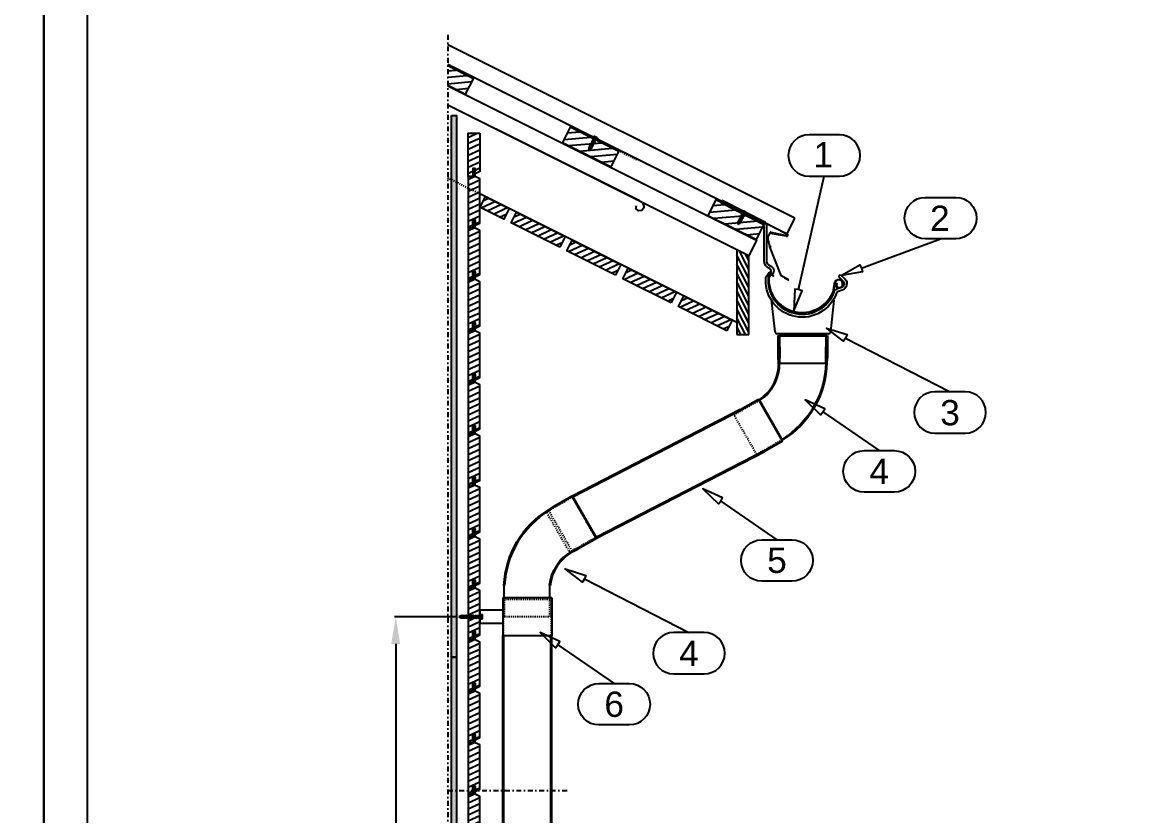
# Model space of a CAD drawing. Extents: x -5366 to 10078, y -29412 to -20292.
# Drawn here: x 3900 to 5949, y -27213 to -25748 of the extents above; entities that cross this region are included whole.
import ezdxf
from ezdxf.enums import TextEntityAlignment as Align

# ---------------------------------------------------------------- set-up
doc = ezdxf.new("R2010")
doc.units = 0
doc.linetypes.add('KL', pattern=[4, 2, -2])
doc.linetypes.add('PKL', pattern=[7, 3, -2, 0, -2])
doc.layers.get('0').update_dxf_attribs({"linetype": 'CONTINUOUS'})
for name, color, linetype in [('025', 1, 'CONTINUOUS'), ('1', 7, 'CONTINUOUS'), ('CLASSIC', 7, 'CONTINUOUS'), ('DET_RAAMIT', 7, 'CONTINUOUS'), ('Gruba', 3, 'CONTINUOUS'), ('KIINNIKE', 1, 'CONTINUOUS'), ('MITAT', 2, 'CONTINUOUS'), ('POIMULEVY', 7, 'CONTINUOUS'), ('RAAMIT', 2, 'CONTINUOUS'), ('RWS', 7, 'CONTINUOUS'), ('SININEN', 7, 'CONTINUOUS')]:
    doc.layers.add(name, color=color, linetype=linetype)
doc.layers.add('DET_RAAMI_ULOIN', color=7, linetype='CONTINUOUS', plot=False)
doc.layers.add('RWS LIMITYKSET YM', color=7, linetype='CONTINUOUS', plot=False)
doc.layers.add('KUVA', color=7, linetype='CONTINUOUS', lineweight=40)
doc.styles.add('arial', font='ARIAL.TTF')
doc.dimstyles.get("Standard").update_dxf_attribs({"dimtxt": 0.18, "dimasz": 0.18, "dimexe": 0.18, "dimexo": 0.0625, "dimgap": 0.09, "dimtad": 0, "dimtih": 1, "dimtoh": 1, "dimdec": 4, "dimzin": 0, "dimdsep": 46, "dimtxsty": 'Standard', "dimcen": 0.09, "dimadec": 0, "dimazin": 0, "dimtfac": 1, "dimtdec": 4, "dimtofl": 0, "dimtmove": 0, "dimatfit": 3, "dimfxl": 0, "dimtolj": 1, "dimtzin": 0, "dimarcsym": 0})
pattern_1 = [(25, (5568.944, -25202.099), (-4.22618, 9.06308), [])]

# ---------------------------------------------------------------- blocks, each defined once
blk = doc.blocks.new('S43-25')
at = {"layer": 'KIINNIKE', "color": 1}
for p, q in [((-1.9, -5.4), (-1.9, -3.2)), ((1.9, -4.9), (1.9, -2.7))]:
    blk.add_line(p, q, dxfattribs=at)
at = {"layer": 'KIINNIKE'}
for p, q in [((-1.9, -8.5), (-1.9, -6.3)), ((-1.9, -11.5), (-1.9, -9.3)), ((1.9, -8), (1.9, -5.7)), ((1.9, -11), (1.9, -8.8))]:
    blk.add_line(p, q, dxfattribs=at)
at = {"layer": 'KIINNIKE', "color": 1}
for points in [[(-4.5, 1), (4.5, 1), (4.5, 0), (-4.5, 0)], [(2.6, -2.2), (2.1, -2.7), (-2.1, -3.3), (-2.7, -2.9), (-2.1, -2.4), (2.1, -1.8)], [(2.6, -5.2), (2.1, -5.7), (-2.1, -6.3), (-2.7, -6), (-2.1, -5.5), (2.1, -4.9)]]:
    blk.add_lwpolyline(points, close=True, dxfattribs=at)
for points in [[(-1.9, -2.4), (-1.9, -1, 0.414214), (-2.9, 0)], [(1.9, -1.9), (1.9, -1, -0.414214), (2.9, 0)]]:
    blk.add_lwpolyline(points, format="xyb", dxfattribs=at)
at = {"layer": 'KIINNIKE'}
for points in [[(2.6, -8.3), (2.1, -8.8), (-2.1, -9.4), (-2.7, -9), (-2.1, -8.5), (2.1, -7.9)], [(2.6, -11.3), (2.1, -11.8), (-2.1, -12.4), (-2.7, -12.1), (-2.1, -11.6), (2.1, -11)], [(2.6, -14.4), (2.1, -14.9), (-2.1, -15.4), (-2.7, -15.1), (-2.1, -14.6), (2.1, -14)], [(2.6, -17.4), (2.1, -17.9), (-2.1, -18.5), (-2.7, -18.2), (-2.1, -17.7), (2.1, -17.1)], [(2.6, -20.5), (2.1, -21), (-2, -21.5), (-2.6, -21.2), (-2, -20.7), (2.1, -20.1)], [(1.1, -23.7), (0.7, -24.1), (-0.6, -24.3), (-1, -24), (-0.6, -23.7), (0.7, -23.5)]]:
    blk.add_lwpolyline(points, close=True, dxfattribs=at)
for points in [[(-1.9, -9.3), (-1.9, -9.4)], [(-1.9, -14.6), (-1.9, -12.4)], [(-1.9, -17.6), (-1.9, -15.4)], [(-1.9, -18.7), (-1.9, -18.5)], [(1.9, -8.9), (1.9, -8.8)], [(1.9, -11.8), (1.9, -14)], [(1.9, -14.9), (1.9, -17.1)], [(1.9, -17.9), (1.9, -18.7)], [(0, -25), (-0.4, -24.2)], [(0.4, -24.1), (0, -25)]]:
    blk.add_lwpolyline(points, dxfattribs=at)
for points in [[(-1.7, -20.7, -0.048189), (-1.9, -18.7), (-1.9, -18.5)], [(1.9, -17.9), (1.9, -18.7, -0.035659), (1.8, -20.2, -0.035659)], [(-0.6, -23.7), (-0.9, -23, -0.041911), (-1.5, -21.5)], [(1.6, -21, -0.053388), (0.9, -23), (0.7, -23.5)]]:
    blk.add_lwpolyline(points, format="xyb", dxfattribs=at)
at = {"layer": 'RWS', "color": 1}
for points in [[(-0.7, 1), (-0.9, 1.7, 0.08871), (-3.3, 1, 0.082321)], [(3.3, 1, 0.08871), (0.9, 1.7), (0.7, 1)]]:
    blk.add_lwpolyline(points, format="xyb", dxfattribs=at)
blk = doc.blocks.new('Bracket wood wall')
at = {"layer": '1'}
for p, q in [((-691.1, -3746.1), (-781.5, -3746.1)), ((-781.5, -3746.1), (-781.5, -3815.7)), ((-691.1, -3746.1), (-691.1, -3815.7)), ((-691.1, -3815.7), (-781.5, -3815.7))]:
    blk.add_line(p, q, dxfattribs=at)
at = {"layer": 'RWS'}
for p, q in [((-781.5, -3768.4), (-824.1, -3768.4)), ((-824.1, -3768.4), (-824.1, -3793.4)), ((-781.5, -3793.4), (-824.1, -3793.4))]:
    blk.add_line(p, q, dxfattribs=at)
blk = doc.blocks.new('*D185')
at = {"layer": 'MITAT', "color": 6, "lineweight": -2}
for p, q in [((4701.6, -26845.3), (4587.3, -26845.3)), ((4589.8, -26895.3), (4589.8, -28470.5)), ((4701.6, -28520.5), (4587.3, -28520.5))]:
    blk.add_line(p, q, dxfattribs=at)
at = {"layer": 'MITAT', "color": 6}
for points in [[(4581.5, -26895.3), (4598.1, -26895.3), (4589.8, -26845.3)], [(4581.5, -28470.5), (4598.1, -28470.5), (4589.8, -28520.5)]]:
    blk.add_solid(points, dxfattribs=at)
blk = doc.blocks.new('S55-38')
at = {"layer": 'KIINNIKE'}
for p, q in [((-22, 8.8), (-20, 7.8)), ((-20.7, 12.6), (-18.7, 11.6)), ((-19.2, 7.4), (-17.1, 6.3)), ((-17.9, 11.2), (-15.9, 10.1))]:
    blk.add_line(p, q, dxfattribs=at)
at = {"layer": 'KIINNIKE', "color": 1}
for p, q in [((-16.3, 6), (-14.3, 4.9)), ((-15.1, 9.8), (-13, 8.7)), ((-13.5, 4.5), (-11.4, 3.5)), ((-12.2, 8.3), (-10.2, 7.3)), ((-10.7, 3.1), (-8.6, 2.1)), ((-9.4, 6.9), (-7.3, 5.9)), ((-7.8, 1.7), (-5.8, 0.7)), ((-6.6, 5.5), (-4.5, 4.5)), ((-5, 0.3), (-2.9, -0.8)), ((-3.7, 4.1), (-1.7, 3)), ((-0.9, 2.7), (0.9, 1.8)), ((6.3, 1.3), (2.7, -5.8)), ((-2.2, -1.1), (-0.9, -1.8))]:
    blk.add_line(p, q, dxfattribs=at)
at = {"layer": 'KIINNIKE'}
for points in [[(-33.6, 16.3), (-34.2, 17.1)], [(-34.2, 17.1), (-33.3, 17.1)], [(-28.5, 12), (-29.2, 12.4)], [(-25.6, 10.6), (-27.7, 11.6)], [(-27.5, 15.9), (-27.2, 15.8)], [(-26.4, 15.4), (-24.4, 14.4)], [(-22.8, 9.2), (-24.9, 10.2)], [(-23.6, 14), (-21.5, 13)], [(-20, 7.8), (-20, 7.8)], [(-18.7, 11.6), (-18.8, 11.6)]]:
    blk.add_lwpolyline(points, dxfattribs=at)
for points in [[(-33.5, 15.5), (-33.7, 16), (-33.2, 17.3), (-32.8, 17.5), (-32.7, 17), (-33.1, 15.7)], [(-31.2, 12.5), (-31.4, 13.3), (-30, 17.4), (-29.4, 17.8), (-29.2, 17), (-30.6, 12.9)], [(-28.3, 11.1), (-28.6, 11.8), (-27.1, 16), (-26.6, 16.4), (-26.4, 15.6), (-27.8, 11.4)], [(-25.5, 9.7), (-25.7, 10.4), (-24.3, 14.6), (-23.7, 15), (-23.5, 14.2), (-24.9, 10)], [(-22.6, 8.3), (-22.9, 9), (-21.5, 13.2), (-20.9, 13.6), (-20.7, 12.8), (-22.1, 8.6)], [(-19.8, 6.9), (-20, 7.6), (-18.6, 11.7), (-18, 12.1), (-17.8, 11.4), (-19.3, 7.2)]]:
    blk.add_lwpolyline(points, close=True, dxfattribs=at)
for points in [[(-31.2, 13.7, -0.053388), (-32.8, 15.3), (-33.1, 15.7)], [(-32.7, 17.1), (-31.9, 17, -0.041911), (-30.2, 16.9)], [(-28.5, 12), (-29.2, 12.4, -0.035659), (-30.5, 13.2, -0.035659)], [(-29.3, 16.7, -0.048189), (-27.5, 15.9), (-27.2, 15.8)]]:
    blk.add_lwpolyline(points, format="xyb", dxfattribs=at)
at = {"layer": 'KIINNIKE', "color": 1}
for points in [[(-17, 5.4), (-17.2, 6.2), (-15.8, 10.3), (-15.2, 10.7), (-15, 9.9), (-16.4, 5.8)], [(-14.1, 4), (-14.4, 4.7), (-12.9, 8.9), (-12.4, 9.3), (-12.2, 8.5), (-13.6, 4.3)], [(-11.3, 2.6), (-11.5, 3.3), (-10.1, 7.5), (-9.5, 7.9), (-9.3, 7.1), (-10.7, 2.9)], [(-8.4, 1.2), (-8.7, 1.9), (-7.3, 6.1), (-6.7, 6.5), (-6.5, 5.7), (-7.9, 1.5)], [(-5.6, -0.2), (-5.8, 0.5), (-4.4, 4.7), (-3.8, 5), (-3.6, 4.3), (-5.1, 0.1)], [(-2.8, -1.6), (-3, -0.9), (-1.6, 3.2), (-1, 3.6), (-0.8, 2.8), (-2.2, -1.3)], [(2.1, 4.2), (3, 3.7), (-1.2, -4.7), (-2.1, -4.2)]]:
    blk.add_lwpolyline(points, close=True, dxfattribs=at)
at = {"layer": 'RWS', "color": 1}
for p, q in [((1.8, 1.3), (5.4, -0.5)), ((2.7, 3.1), (6.3, 1.3)), ((-0.9, -4), (2.7, -5.8)), ((0, -2.3), (3.6, -4))]:
    blk.add_line(p, q, dxfattribs=at)
blk = doc.blocks.new('A$C48CC0285')
at = {"layer": 'RWS'}
h = blk.add_hatch(dxfattribs=at)
h.set_pattern_fill('VAAKAV', color=1, scale=0.1, angle=25, style=0)
h.set_pattern_definition([(25, (718.972, 939.72), (-4.22618, 9.06308), [])])
h.paths.add_polyline_path([(-48.3, 48.7), (-58.1, 29.1), (-13.4, 6.7), (-3.6, 26.4)])
at = {"layer": '025', "color": 2}
blk.add_lwpolyline([(-48.3, 48.7), (-3.6, 26.4), (-13.4, 6.7), (-58.1, 29.1)], dxfattribs=at)
at = {"layer": 'RWS', "color": 2}
blk.add_line((-48.3, 48.7), (-58.1, 29.1), dxfattribs=at)
blk = doc.blocks.new('A$C1A014E56')
at = {"layer": 'KUVA'}
for p, q in [((44.9, 0), (-44.9, 0)), ((44.9, -40), (44.9, 0)), ((-44.9, -40), (-44.9, 0)), ((-44.9, -40), (-44, -50)), ((44.9, -40), (43.9, -50))]:
    blk.add_line(p, q, dxfattribs=at)
for centre, radius, start, end in [((-123.9, -52.6), 79.9, 302.8696, 1.8564), ((-127.6, -46.1), 171.6, 301.3357, 358.6964)]:
    blk.add_arc(centre, radius, start, end, dxfattribs=at)
at = {"layer": 'RWS LIMITYKSET YM', "linetype": 'KL'}
for p, q in [((-127.2, -146.8), (-80.5, -119.7)), ((-85.1, -219.7), (-127.2, -146.8)), ((-38.4, -192.7), (-85.1, -219.7))]:
    blk.add_line(p, q, dxfattribs=at)
blk = doc.blocks.new('A$C3BAD2F99')
at = {"layer": 'KUVA'}
for p, q in [((-8.6, 46.8), (26, 66.8)), ((26, 66.8), (70.9, -10.9)), ((-8.6, 46.8), (-16.8, 41)), ((36.2, -30.9), (70.9, -10.9)), ((36.2, -30.9), (27.1, -35.2))]:
    blk.add_line(p, q, dxfattribs=at)
for centre, radius, start, end in [((72.9, -106.2), 172.3, 121.3675, 177.3191), ((66, -106.9), 81.6, 118.4668, 173.8186)]:
    blk.add_arc(centre, radius, start, end, dxfattribs=at)
at = {"layer": 'RWS'}
for p, q in [((-99.3, -121.1), (-99.3, -98.1)), ((-15.1, -121.1), (-15.1, -98.1))]:
    blk.add_line(p, q, dxfattribs=at)
at = {"layer": 'RWS LIMITYKSET YM', "linetype": 'KL'}
for p, q in [((-99.3, -121.1), (-99.3, -155.6)), ((-15.1, -155.6), (-15.1, -121.1)), ((-99.3, -155.6), (-15.1, -155.6))]:
    blk.add_line(p, q, dxfattribs=at)
blk = doc.blocks.new('A$C776502CB')
at = {"layer": 'KUVA'}
for p, q in [((311, 159.2), (0.5, -0.6)), ((355.1, 82.8), (44.6, -77)), ((44.6, -77), (0.5, -0.6))]:
    blk.add_line(p, q, dxfattribs=at)
at = {"layer": 'RWS'}
for p, q in [((0.5, -0.8), (0.5, -0.6)), ((44.6, -77), (44.4, -76.9))]:
    blk.add_line(p, q, dxfattribs=at)
at = {"layer": 'RWS LIMITYKSET YM', "linetype": 'KL'}
for p, q in [((0.1, -2.1), (-43.2, -27.1)), ((0.1, -2.1), (0.5, -0.8)), ((0.1, -2.1), (43.1, -76.6)), ((-43.2, -27.1), (-46.8, -30.7)), ((-46.8, -30.7), (-5.2, -102.9)), ((-0.2, -101.6), (-43.2, -27.1)), ((43.1, -76.6), (-0.2, -101.6)), ((43.1, -76.6), (44.4, -76.9)), ((-0.2, -101.6), (-5.2, -102.9))]:
    blk.add_line(p, q, dxfattribs=at)
blk = doc.blocks.new('A$C65423EF8')
at = {"layer": 'Gruba', "color": 3}
blk.add_line((217.1, 75.4), (220.6, 79), dxfattribs=at)
for points in [[(82.3, 174.6), (2.3, 215.4), (0, 210.9)], [(79.3, 170.5), (0, 210.9)], [(220.6, 79), (229.5, 70.1)]]:
    blk.add_lwpolyline(points, dxfattribs=at)
for points in [[(90.8, 89.6, -0.36276), (79.9, 104.9, -0.36276)], [(92, 94.4, -0.367886), (84.9, 104.7, -1.749447)], [(83.1, 68.2, -0.319573), (90.9, 82.3, -0.319573)], [(91, 82.4, 0.68073), (90.5, 89.6, 0.68073)], [(93.1, 77.8, 0.68073), (92, 94.4, -907.617005)], [(88.1, 68.8, -0.319573), (93.1, 77.8, -1.075827)], [(217.1, 75.4), (226, 66.6, -0.649998)]]:
    blk.add_lwpolyline(points, format="xyb", dxfattribs=at)
at = {"layer": 'Gruba'}
for points in [[(213.7, 45.1, -0.856466), (83.1, 68.9, -0.856466)], [(208.9, 46.7, -0.856466), (88.1, 68.8, -2.051163)], [(226, 66.6, -0.528683), (222.5, 54.7)], [(229.5, 70.1, -0.545084), (224, 49.9, -0.568485)], [(222.5, 54.7), (215.5, 52.5, 0.21401), (208.9, 46.7, 0.465331)], [(224, 49.9), (217, 47.8, 0.212494), (213.5, 44.7, 0.212494)]]:
    blk.add_lwpolyline(points, format="xyb", dxfattribs=at)
at = {"layer": 'RWS', "color": 3}
for p, q in [((79.9, 104.9), (79.9, 169.5)), ((84.9, 104.7), (84.9, 170))]:
    blk.add_line(p, q, dxfattribs=at)
for radius, start, end in [(2.83, 15.8785, 38.8262), (7.83, 9.5305, 48.53)]:
    blk.add_arc((77.1, 168.7), radius, start, end, dxfattribs=at)
blk = doc.blocks.new('A$C4A0A289D')
at = {"layer": '1', "color": 7, "linetype": 'Continuous'}
for p, q in [((48.3, 4.7), (42, 63.9)), ((151.1, 4.7), (157.3, 63.1))]:
    blk.add_line(p, q, dxfattribs=at)
at = {"layer": '1'}
for p, q in [((54.4, 1.2), (52.3, 1.2)), ((144.9, 1.2), (54.4, 1.2)), ((147.1, 1.2), (144.9, 1.2))]:
    blk.add_line(p, q, dxfattribs=at)
at = {"layer": '1', "color": 7, "linetype": 'Continuous'}
for centre, radius, start, end in [((52.3, 5.2), 4, 186.1127, 270), ((54.4, -0.8), 2, 45.9281, 90), ((144.9, -0.8), 2, 89.9983, 134.5044), ((147.1, 5.2), 4, 270, 353.8873)]:
    blk.add_arc(centre, radius, start, end, dxfattribs=at)
at = {"layer": 'RWS LIMITYKSET YM', "color": 7, "linetype": 'Continuous'}
for p, q in [((56.4, -0.8), (57.2, -43.5)), ((142.2, -43.5), (142.9, -0.8)), ((57.2, -53.8), (57.2, -44.1)), ((142.2, -53.8), (57.2, -53.8)), ((142.2, -53.8), (142.2, -44.1))]:
    blk.add_line(p, q, dxfattribs=at)
for centre, radius, start, end in [((54.4, -0.8), 2, 1.8561, 45.9281), ((144.9, -0.8), 2, 134.5044, 179.0088), ((37.2, -44.1), 20, 0, 1.8561), ((162.2, -44.1), 20, 178.1439, 180)]:
    blk.add_arc(centre, radius, start, end, dxfattribs=at)
blk = doc.blocks.new('A$C0BF002D9')
at = {"color": 3}
for p, q in [((-17, -27.9), (-109.2, 19.1)), ((-46.4, -52.4), (-50.2, -35.9)), ((-50.1, -35.4), (-45.7, -26.8)), ((-44.5, -26), (-18.8, -31.5)), ((-25.4, -106), (-46.5, -52.9)), ((-45.6, -51.2), (-45, -53.6)), ((-12.1, -113.3), (-25.1, -106.3)), ((-19.2, -109.8), (-13, -113.1))]:
    blk.add_line(p, q, dxfattribs=at)
for centre, radius, start, end in [((-49.2, -35.8), 1, 153, 186.2958), ((-44.7, -27), 1, 78, 168), ((-17.9, -29.7), 2, 243, 333), ((-17.9, -29.7), 2, 333, 63), ((-46.6, -51.4), 1.12, 13, 100.13), ((-47.4, -52.5), 1, 334.9002, 3.6682), ((-24.7, -105.6), 0.83, 206.6015, 234.3633), ((-13.3, -113.5), 0.5, 342.3351, 50.6176), ((-12.4, -113.7), 0.5, 170.0253, 62.2369)]:
    blk.add_arc(centre, radius, start, end, dxfattribs=at)

msp = doc.modelspace()

# ---------------------------------------------------------------- hatches: boundary and pattern name
at = {"layer": 'RAAMIT'}
h = msp.add_hatch(dxfattribs=at)
h.set_pattern_fill('PISTE', color=1, scale=0.04, style=0)
h.set_pattern_definition([(0, (5568.9438, -25202.0992), (2, 2), [0, -4])])
h.paths.add_polyline_path([(4692.8579, -25919.79418), (4701.8579, -25919.79418), (4701.8579, -26919.79418), (4692.8579, -26919.79418)])
h = msp.add_hatch(dxfattribs=at)
h.set_pattern_fill('PISTE', color=1, scale=0.04, style=0)
h.set_pattern_definition([(0, (5568.9438, -26202.0992), (2, 2), [0, -4])])
h.paths.add_polyline_path([(4692.8579, -27362.6761), (4701.8579, -27362.6761), (4701.8579, -26919.79418), (4692.8579, -26919.79418)])
h.paths.add_polyline_path([(4701.8579, -27837.6761), (4692.8579, -27837.6761), (4692.8579, -27919.79418), (4701.8579, -27919.79418)])
at = {"layer": 'RWS'}
h = msp.add_hatch(dxfattribs=at)
h.set_pattern_fill('ANSI31', color=1, scale=95, angle=320, style=0)
h.set_pattern_definition([(5, (9102.048, -25534.449), (-1.034974, 11.829812), [])])
h.paths.add_polyline_path([(4685.99998, -25828.40032), (4685.99998, -25864.17741), (4718.94861, -25880.65173), (4733.25945, -25852.03006)])
h = msp.add_hatch(dxfattribs=at)
h.set_pattern_fill('ANSI31', color=1, scale=95, angle=320, style=0)
h.set_pattern_definition([(5, (9370.371, -25668.61), (-1.034974, 11.829812), [])])
h.paths.add_polyline_path([(4987.27174, -26014.81329), (5001.58257, -25986.19162), (4912.13985, -25941.47026), (4897.82902, -25970.09193)])
h = msp.add_hatch(dxfattribs=at)
h.set_pattern_fill('VAAKAV', color=1, scale=0.1, angle=25, style=0)
h.set_pattern_definition(pattern_1)
h.paths.add_polyline_path([(4744.8579, -25952.6761), (4744.8579, -26023.4261), (4736.3579, -26027.6761), (4736.3579, -26017.6761), (4732.3579, -26017.6761), (4732.3579, -26032.6761), (4723.8579, -26032.6761), (4723.8579, -25952.6761)])
h = msp.add_hatch(dxfattribs=at)
h.set_pattern_fill('VAAKAV', color=1, scale=0.1, angle=25, style=0)
h.set_pattern_definition(pattern_1)
h.paths.add_polyline_path([(4736.3579, -26017.6761), (4732.3579, -26017.6761), (4732.3579, -26032.6761), (4723.8579, -26032.6761), (4723.8579, -26127.6761), (4732.3579, -26127.6761), (4732.3579, -26112.6761), (4736.3579, -26112.6761), (4736.3579, -26122.6761), (4744.8579, -26118.4261), (4744.8579, -26036.9261), (4736.3579, -26032.6761)])
h = msp.add_hatch(dxfattribs=at)
h.set_pattern_fill('ANSI31', color=1, scale=95, angle=320, style=0)
h.set_pattern_definition([(5, (9638.694, -25802.772), (-1.034974, 11.829812), [])])
h.paths.add_polyline_path([(5255.59486, -26148.97485), (5269.9057, -26120.35318), (5180.46298, -26075.63182), (5166.15215, -26104.25349)])
h = msp.add_hatch(dxfattribs=at)
h.set_pattern_fill('VAAKAV', color=1, scale=0.1, angle=25, style=0)
h.set_pattern_definition([(25, (5568.944, -25297.099), (-4.22618, 9.06308), [])])
h.paths.add_polyline_path([(4736.3579, -26112.6761), (4732.3579, -26112.6761), (4732.3579, -26127.6761), (4723.8579, -26127.6761), (4723.8579, -26222.6761), (4732.3579, -26222.6761), (4732.3579, -26207.6761), (4736.3579, -26207.6761), (4736.3579, -26217.6761), (4744.8579, -26213.4261), (4744.8579, -26131.9261), (4736.3579, -26127.6761)])
h = msp.add_hatch(dxfattribs=at)
h.set_pattern_fill('VAAKAV', color=1, scale=0.1, angle=25, style=0)
h.set_pattern_definition([(25, (5624.915, -25230.002), (-4.22618, 9.06308), [])])
h.paths.add_polyline_path([(4892.52652, -26163.01371), (4803.0838, -26118.29235), (4812.9225, -26098.61495), (4902.36522, -26143.33631)])
h = msp.add_hatch(dxfattribs=at)
h.set_pattern_fill('VAAKAV', color=1, scale=0.1, angle=25, style=0)
h.set_pattern_definition([(25, (5727.774, -25281.431), (-4.22618, 9.06308), [])])
h.paths.add_polyline_path([(4995.38565, -26214.44328), (4905.94293, -26169.72192), (4915.78163, -26150.04452), (5005.22435, -26194.76588)])
h = msp.add_hatch(dxfattribs=at)
h.set_pattern_fill('VAAKAV', color=1, scale=0.1, angle=25, style=0)
h.set_pattern_definition([(25, (5568.944, -25392.099), (-4.22618, 9.06308), [])])
h.paths.add_polyline_path([(4736.3579, -26207.6761), (4732.3579, -26207.6761), (4732.3579, -26222.6761), (4723.8579, -26222.6761), (4723.8579, -26317.6761), (4732.3579, -26317.6761), (4732.3579, -26302.6761), (4736.3579, -26302.6761), (4736.3579, -26312.6761), (4744.8579, -26308.4261), (4744.8579, -26226.9261), (4736.3579, -26222.6761)])
h = msp.add_hatch(dxfattribs=at)
h.set_pattern_fill('VAAKAV', color=1, scale=0.1, angle=25, style=0)
h.set_pattern_definition([(25, (5830.633, -25332.861), (-4.22618, 9.06308), [])])
h.paths.add_polyline_path([(5098.24477, -26265.87284), (5008.80205, -26221.15148), (5018.64075, -26201.47408), (5108.08347, -26246.19544)])
h = msp.add_hatch(dxfattribs=at)
h.set_pattern_fill('VAAKAV', color=1, scale=0.1, angle=25, style=0)
h.set_pattern_definition([(25, (5933.492, -25384.29), (-4.22618, 9.06308), [])])
h.paths.add_polyline_path([(5201.1039, -26317.3024), (5111.66118, -26272.58104), (5121.49988, -26252.90364), (5210.9426, -26297.625)])
h = msp.add_hatch(dxfattribs=at)
h.set_pattern_fill('VAAKAV', color=1, scale=0.1, angle=25, style=0)
h.set_pattern_definition([(25, (5568.944, -25487.099), (-4.22618, 9.06308), [])])
h.paths.add_polyline_path([(4736.3579, -26302.6761), (4732.3579, -26302.6761), (4732.3579, -26317.6761), (4723.8579, -26317.6761), (4723.8579, -26412.6761), (4732.3579, -26412.6761), (4732.3579, -26397.6761), (4736.3579, -26397.6761), (4736.3579, -26407.6761), (4744.8579, -26403.4261), (4744.8579, -26321.9261), (4736.3579, -26317.6761)])
h = msp.add_hatch(dxfattribs=at)
h.set_pattern_fill('VAAKAV', color=1, scale=0.1, angle=25, style=0)
h.set_pattern_definition([(25, (5568.944, -25582.099), (-4.22618, 9.06308), [])])
h.paths.add_polyline_path([(4736.3579, -26397.6761), (4732.3579, -26397.6761), (4732.3579, -26412.6761), (4723.8579, -26412.6761), (4723.8579, -26507.6761), (4732.3579, -26507.6761), (4732.3579, -26492.6761), (4736.3579, -26492.6761), (4736.3579, -26502.6761), (4744.8579, -26498.4261), (4744.8579, -26416.9261), (4736.3579, -26412.6761)])
h = msp.add_hatch(dxfattribs=at)
h.set_pattern_fill('VAAKAV', color=1, scale=0.1, angle=25, style=0)
h.set_pattern_definition([(25, (5568.944, -25677.099), (-4.22618, 9.06308), [])])
h.paths.add_polyline_path([(4736.3579, -26492.6761), (4732.3579, -26492.6761), (4732.3579, -26507.6761), (4723.8579, -26507.6761), (4723.8579, -26602.6761), (4732.3579, -26602.6761), (4732.3579, -26587.6761), (4736.3579, -26587.6761), (4736.3579, -26597.6761), (4744.8579, -26593.4261), (4744.8579, -26511.9261), (4736.3579, -26507.6761)])
h = msp.add_hatch(dxfattribs=at)
h.set_pattern_fill('VAAKAV', color=1, scale=0.1, angle=25, style=0)
h.set_pattern_definition([(25, (5568.944, -25772.099), (-4.22618, 9.06308), [])])
h.paths.add_polyline_path([(4736.3579, -26587.6761), (4732.3579, -26587.6761), (4732.3579, -26602.6761), (4723.8579, -26602.6761), (4723.8579, -26697.6761), (4732.3579, -26697.6761), (4732.3579, -26682.6761), (4736.3579, -26682.6761), (4736.3579, -26692.6761), (4744.8579, -26688.4261), (4744.8579, -26606.9261), (4736.3579, -26602.6761)])
h = msp.add_hatch(dxfattribs=at)
h.set_pattern_fill('VAAKAV', color=1, scale=0.1, angle=25, style=0)
h.set_pattern_definition([(25, (5568.944, -25867.099), (-4.22618, 9.06308), [])])
h.paths.add_polyline_path([(4736.3579, -26682.6761), (4732.3579, -26682.6761), (4732.3579, -26697.6761), (4723.8579, -26697.6761), (4723.8579, -26792.6761), (4732.3579, -26792.6761), (4732.3579, -26777.6761), (4736.3579, -26777.6761), (4736.3579, -26787.6761), (4744.8579, -26783.4261), (4744.8579, -26701.9261), (4736.3579, -26697.6761)])
h = msp.add_hatch(dxfattribs=at)
h.set_pattern_fill('VAAKAV', color=1, scale=0.1, angle=25, style=0)
h.set_pattern_definition([(25, (5568.944, -25962.099), (-4.22618, 9.06308), [])])
h.paths.add_polyline_path([(4736.3579, -26777.6761), (4732.3579, -26777.6761), (4732.3579, -26792.6761), (4723.8579, -26792.6761), (4723.8579, -26887.6761), (4732.3579, -26887.6761), (4732.3579, -26872.6761), (4736.3579, -26872.6761), (4736.3579, -26882.6761), (4744.8579, -26878.4261), (4744.8579, -26796.9261), (4736.3579, -26792.6761)])
h = msp.add_hatch(dxfattribs=at)
h.set_pattern_fill('VAAKAV', color=1, scale=0.1, angle=25, style=0)
h.set_pattern_definition([(25, (5568.944, -26057.099), (-4.22618, 9.06308), [])])
h.paths.add_polyline_path([(4736.3579, -26872.6761), (4732.3579, -26872.6761), (4732.3579, -26887.6761), (4723.8579, -26887.6761), (4723.8579, -26982.6761), (4732.3579, -26982.6761), (4732.3579, -26967.6761), (4736.3579, -26967.6761), (4736.3579, -26977.6761), (4744.8579, -26973.4261), (4744.8579, -26891.9261), (4736.3579, -26887.6761)])
h = msp.add_hatch(dxfattribs=at)
h.set_pattern_fill('VAAKAV', color=1, scale=0.1, angle=25, style=0)
h.set_pattern_definition([(25, (5568.944, -26152.099), (-4.22618, 9.06308), [])])
h.paths.add_polyline_path([(4736.3579, -26967.6761), (4732.3579, -26967.6761), (4732.3579, -26982.6761), (4723.8579, -26982.6761), (4723.8579, -27077.6761), (4732.3579, -27077.6761), (4732.3579, -27062.6761), (4736.3579, -27062.6761), (4736.3579, -27072.6761), (4744.8579, -27068.4261), (4744.8579, -26986.9261), (4736.3579, -26982.6761)])
h = msp.add_hatch(dxfattribs=at)
h.set_pattern_fill('VAAKAV', color=1, scale=0.1, angle=25, style=0)
h.set_pattern_definition([(25, (5568.944, -26247.099), (-4.22618, 9.06308), [])])
h.paths.add_polyline_path([(4736.3579, -27062.6761), (4732.3579, -27062.6761), (4732.3579, -27077.6761), (4723.8579, -27077.6761), (4723.8579, -27172.6761), (4732.3579, -27172.6761), (4732.3579, -27157.6761), (4736.3579, -27157.6761), (4736.3579, -27167.6761), (4744.8579, -27163.4261), (4744.8579, -27081.9261), (4736.3579, -27077.6761)])
h = msp.add_hatch(dxfattribs=at)
h.set_pattern_fill('VAAKAV', color=1, scale=0.1, angle=25, style=0)
h.set_pattern_definition([(25, (5568.944, -26342.099), (-4.22618, 9.06308), [])])
h.paths.add_polyline_path([(4736.3579, -27157.6761), (4732.3579, -27157.6761), (4732.3579, -27172.6761), (4723.8579, -27172.6761), (4723.8579, -27267.6761), (4732.3579, -27267.6761), (4732.3579, -27252.6761), (4736.3579, -27252.6761), (4736.3579, -27262.6761), (4744.8579, -27258.4261), (4744.8579, -27176.9261), (4736.3579, -27172.6761)])

# ---------------------------------------------------------------- linework, layer by layer
at = {"layer": '025', "color": 1, "linetype": 'PKL', "ltscale": 3}
msp.add_line((4685.99998, -25771.3129), (4685.99998, -27166.18284), dxfattribs=at)
at = {"layer": '025', "linetype": 'PKL', "ltscale": 3}
msp.add_line((4685.99998, -27166.18284), (4910.6374, -27166.18284), dxfattribs=at)
at = {"layer": '025', "color": 2}
for points in [[(4892.52652, -26163.01371), (4803.0838, -26118.29235), (4812.9225, -26098.61495), (4902.36522, -26143.33631)], [(4995.38565, -26214.44328), (4905.94293, -26169.72192), (4915.78163, -26150.04452), (5005.22435, -26194.76588)], [(5098.24477, -26265.87284), (5008.80205, -26221.15148), (5018.64075, -26201.47408), (5108.08347, -26246.19544)], [(5201.1039, -26317.3024), (5111.66118, -26272.58104), (5121.49988, -26252.90364), (5210.9426, -26297.625)]]:
    msp.add_lwpolyline(points, close=True, dxfattribs=at)
at = {"layer": 'CLASSIC', "color": 1}
for p, q in [((5241.64742, -26204.3669), (5224.26296, -26170.24799)), ((5241.64742, -26187.84674), (5235.632, -26176.0408)), ((5241.64742, -26220.88707), (5219.64742, -26177.70964)), ((5241.64742, -26237.40724), (5219.64742, -26194.22981)), ((5241.64742, -26253.92741), (5219.64742, -26210.74998)), ((5241.64742, -26270.44758), (5219.64742, -26227.27015)), ((5241.64742, -26286.96775), (5219.64742, -26243.79032)), ((5241.48853, -26303.17609), (5219.64742, -26260.31049)), ((5241.61584, -26319.94612), (5219.64742, -26276.83066)), ((5235.34225, -26324.15368), (5219.64742, -26293.35083)), ((5226.90042, -26324.10581), (5219.64742, -26309.871))]:
    msp.add_line(p, q, dxfattribs=at)
for points in [[(5420.29823, -26330.85951), (5416.58671, -26336.75689), (5384.73879, -26312.59679), (5422.92929, -26324.40723), (5420.29823, -26330.85951), (5613.06544, -26429.86146), (5585.08294, -26429.86146, 1), (5585.08294, -26506.41352), (5641.04794, -26506.41352, 1), (5641.04794, -26429.86146), (5613.06544, -26429.86146)], [(5378.52371, -26467.22121), (5381.96144, -26461.15515), (5345.57486, -26444.54145), (5374.08484, -26472.59816), (5378.52371, -26467.22121), (5482.24074, -26538.61303), (5510.24072, -26538.61303, -1), (5510.24072, -26615.21291), (5454.24076, -26615.21291, -1), (5454.24076, -26538.61303), (5482.24074, -26538.61303)], [(5189.83313, -26631.65405), (5193.27087, -26625.58799), (5156.88429, -26608.97429), (5185.39427, -26637.031), (5189.83313, -26631.65405), (5293.55017, -26703.04587), (5321.55015, -26703.04587, -1), (5321.55015, -26779.64575), (5265.55018, -26779.64575, -1), (5265.55018, -26703.04587), (5293.55017, -26703.04587)], [(4938.32356, -26775.2708), (4934.61205, -26781.16818), (4902.76413, -26757.00808), (4940.95462, -26768.81852), (4938.32356, -26775.2708), (5131.09077, -26874.27275), (5103.10827, -26874.27275, 1), (5103.10827, -26950.8248), (5159.07327, -26950.8248, 1), (5159.07327, -26874.27275), (5131.09077, -26874.27275)], [(4889.31836, -26897.04586), (4892.7561, -26890.97979), (4856.36952, -26874.36609), (4884.8795, -26902.42281), (4889.31836, -26897.04586), (4993.0354, -26968.43768), (5021.03538, -26968.43768, -1), (5021.03538, -27045.03755), (4965.03541, -27045.03755, -1), (4965.03541, -26968.43768), (4993.0354, -26968.43768)]]:
    msp.add_lwpolyline(points, format="xyb", dxfattribs=at)
at = {"layer": 'DET_RAAMI_ULOIN', "color": 2}
for points in [[(772.35454, -29412.30809), (3940.35454, -29412.30809), (3940.35454, -24852.30809), (772.35454, -24852.30809)], [(3940.35454, -29412.30809), (7108.35454, -29412.30809), (7108.35454, -24852.30809), (3940.35454, -24852.30809)]]:
    msp.add_lwpolyline(points, close=True, dxfattribs=at)
at = {"layer": 'DET_RAAMIT', "color": 2}
for p, q in [((5241.64742, -26179.10581), (5219.64742, -26167.89625)), ((5219.64742, -26167.89625), (5219.64742, -26324.10581)), ((5241.64742, -26324.10581), (5241.64742, -26179.10581)), ((5219.64742, -26324.10581), (5241.64742, -26324.10581))]:
    msp.add_line(p, q, dxfattribs=at)
msp.add_lwpolyline([(4020.35454, -29332.30809), (7028.35454, -29332.30809), (7028.35454, -24932.30809), (4020.35454, -24932.30809)], close=True, dxfattribs=at)
at = {"layer": 'KUVA'}
for p, q in [((5259.85902, -26443.94378), (5226.44389, -26463.23601)), ((5259.85902, -26443.94378), (5303.95902, -26520.32722)), ((5303.95902, -26520.32722), (5270.54389, -26539.61946)), ((4788.36047, -26880.13168), (4788.36047, -28485.67162)), ((4876.56047, -26880.13168), (4876.56047, -28485.67162))]:
    msp.add_line(p, q, dxfattribs=at)
at = {"layer": 'POIMULEVY', "color": 1, "linetype": 'Continuous'}
msp.add_lwpolyline([(5333.26902, -26241.21284), (5326.36119, -26240.26576), (5324.40254, -26280.21774), (5339.90745, -26243.34506), (5333.26902, -26241.21284), (5380.80313, -26032.10379), (5408.80311, -26032.10379, 1), (5408.80311, -25955.50394), (5352.80316, -25955.50394, 1), (5352.80316, -26032.10379), (5380.80313, -26032.10379)], format="xyb", dxfattribs=at)
at = {"layer": 'POIMULEVY', "color": 1}
msp.add_lwpolyline([(5449.31247, -26201.72733), (5451.15296, -26208.45249), (5411.79824, -26215.60834), (5446.33213, -26195.42394), (5449.31247, -26201.72733), (5474.32196, -26192.47332), (5595.51468, -26147.62961), (5567.51468, -26147.62961, -1), (5567.51468, -26071.02968), (5623.51468, -26071.02968, -1), (5623.51468, -26147.62961), (5595.51468, -26147.62961)], format="xyb", dxfattribs=at)
at = {"layer": 'RAAMIT'}
msp.add_lwpolyline([(4692.8579, -25919.79418), (4701.8579, -25919.79418), (4701.8579, -26919.79418), (4692.8579, -26919.79418)], close=True, dxfattribs=at)
msp.add_lwpolyline([(4692.8579, -27362.6761), (4692.8579, -26919.79418), (4701.8579, -26919.79418), (4701.8579, -27362.6761)], dxfattribs=at)
at = {"layer": 'RWS', "color": 1, "linetype": 'PKL', "ltscale": 3}
msp.add_line((4685.99998, -25771.3129), (4685.99998, -28597.6761), dxfattribs=at)
at = {"layer": 'RWS', "color": 1, "linetype": 'KL'}
msp.add_line((5035.02478, -26001.82731), (4925.37086, -25947.00035), dxfattribs=at)
at = {"layer": 'RWS', "color": 2, "linetype": 'KL'}
msp.add_line((4744.8579, -26064.66557), (4685.99998, -26035.23661), dxfattribs=at)
at = {"layer": 'RWS', "color": 5}
msp.add_line((5219.64742, -26302.06033), (4744.8579, -26064.66557), dxfattribs=at)
at = {"layer": 'RWS', "color": 3}
msp.add_lwpolyline([(4685.99998, -25864.17741), (4718.94861, -25880.65173), (4733.25945, -25852.03006), (4685.99998, -25828.40032)], dxfattribs=at)
at = {"layer": 'RWS', "color": 5}
msp.add_lwpolyline([(4685.99998, -25865.29544), (5256.04208, -26150.31649), (5241.73124, -26178.93816), (4685.99998, -25901.07253)], dxfattribs=at)
at = {"layer": 'RWS', "color": 2}
msp.add_lwpolyline([(4685.99998, -25899.95724), (5039.1297, -26076.5221), (5045.70286, -26082.58053), (5048.36281, -26089.81888), (5044.15471, -26095.2833), (5038.24715, -26096.02064), (5033.29858, -26091.88373), (5034.40505, -26085.97552)], dxfattribs=at)
at = {"layer": 'RWS', "color": 3}
for points in [[(4987.27174, -26014.81329), (5001.58257, -25986.19162), (4912.13985, -25941.47026), (4897.82902, -25970.09193)], [(5255.59486, -26148.97485), (5269.9057, -26120.35318), (5180.46298, -26075.63182), (5166.15215, -26104.25349)]]:
    msp.add_lwpolyline(points, close=True, dxfattribs=at)
at = {"layer": 'RWS', "color": 2}
for points in [[(4744.8579, -25952.6761), (4744.8579, -26023.4261), (4736.3579, -26027.6761), (4736.3579, -26017.6761), (4732.3579, -26017.6761), (4732.3579, -26032.6761), (4723.8579, -26032.6761), (4723.8579, -25952.6761)], [(4736.3579, -26017.6761), (4732.3579, -26017.6761), (4732.3579, -26032.6761), (4723.8579, -26032.6761), (4723.8579, -26127.6761), (4732.3579, -26127.6761), (4732.3579, -26112.6761), (4736.3579, -26112.6761), (4736.3579, -26122.6761), (4744.8579, -26118.4261), (4744.8579, -26036.9261), (4736.3579, -26032.6761)], [(4736.3579, -26112.6761), (4732.3579, -26112.6761), (4732.3579, -26127.6761), (4723.8579, -26127.6761), (4723.8579, -26222.6761), (4732.3579, -26222.6761), (4732.3579, -26207.6761), (4736.3579, -26207.6761), (4736.3579, -26217.6761), (4744.8579, -26213.4261), (4744.8579, -26131.9261), (4736.3579, -26127.6761)], [(4736.3579, -26207.6761), (4732.3579, -26207.6761), (4732.3579, -26222.6761), (4723.8579, -26222.6761), (4723.8579, -26317.6761), (4732.3579, -26317.6761), (4732.3579, -26302.6761), (4736.3579, -26302.6761), (4736.3579, -26312.6761), (4744.8579, -26308.4261), (4744.8579, -26226.9261), (4736.3579, -26222.6761)], [(4736.3579, -26302.6761), (4732.3579, -26302.6761), (4732.3579, -26317.6761), (4723.8579, -26317.6761), (4723.8579, -26412.6761), (4732.3579, -26412.6761), (4732.3579, -26397.6761), (4736.3579, -26397.6761), (4736.3579, -26407.6761), (4744.8579, -26403.4261), (4744.8579, -26321.9261), (4736.3579, -26317.6761)], [(4736.3579, -26397.6761), (4732.3579, -26397.6761), (4732.3579, -26412.6761), (4723.8579, -26412.6761), (4723.8579, -26507.6761), (4732.3579, -26507.6761), (4732.3579, -26492.6761), (4736.3579, -26492.6761), (4736.3579, -26502.6761), (4744.8579, -26498.4261), (4744.8579, -26416.9261), (4736.3579, -26412.6761)], [(4736.3579, -26492.6761), (4732.3579, -26492.6761), (4732.3579, -26507.6761), (4723.8579, -26507.6761), (4723.8579, -26602.6761), (4732.3579, -26602.6761), (4732.3579, -26587.6761), (4736.3579, -26587.6761), (4736.3579, -26597.6761), (4744.8579, -26593.4261), (4744.8579, -26511.9261), (4736.3579, -26507.6761)], [(4736.3579, -26587.6761), (4732.3579, -26587.6761), (4732.3579, -26602.6761), (4723.8579, -26602.6761), (4723.8579, -26697.6761), (4732.3579, -26697.6761), (4732.3579, -26682.6761), (4736.3579, -26682.6761), (4736.3579, -26692.6761), (4744.8579, -26688.4261), (4744.8579, -26606.9261), (4736.3579, -26602.6761)], [(4736.3579, -26682.6761), (4732.3579, -26682.6761), (4732.3579, -26697.6761), (4723.8579, -26697.6761), (4723.8579, -26792.6761), (4732.3579, -26792.6761), (4732.3579, -26777.6761), (4736.3579, -26777.6761), (4736.3579, -26787.6761), (4744.8579, -26783.4261), (4744.8579, -26701.9261), (4736.3579, -26697.6761)], [(4736.3579, -26777.6761), (4732.3579, -26777.6761), (4732.3579, -26792.6761), (4723.8579, -26792.6761), (4723.8579, -26887.6761), (4732.3579, -26887.6761), (4732.3579, -26872.6761), (4736.3579, -26872.6761), (4736.3579, -26882.6761), (4744.8579, -26878.4261), (4744.8579, -26796.9261), (4736.3579, -26792.6761)], [(4736.3579, -26872.6761), (4732.3579, -26872.6761), (4732.3579, -26887.6761), (4723.8579, -26887.6761), (4723.8579, -26982.6761), (4732.3579, -26982.6761), (4732.3579, -26967.6761), (4736.3579, -26967.6761), (4736.3579, -26977.6761), (4744.8579, -26973.4261), (4744.8579, -26891.9261), (4736.3579, -26887.6761)], [(4736.3579, -26967.6761), (4732.3579, -26967.6761), (4732.3579, -26982.6761), (4723.8579, -26982.6761), (4723.8579, -27077.6761), (4732.3579, -27077.6761), (4732.3579, -27062.6761), (4736.3579, -27062.6761), (4736.3579, -27072.6761), (4744.8579, -27068.4261), (4744.8579, -26986.9261), (4736.3579, -26982.6761)], [(4736.3579, -27062.6761), (4732.3579, -27062.6761), (4732.3579, -27077.6761), (4723.8579, -27077.6761), (4723.8579, -27172.6761), (4732.3579, -27172.6761), (4732.3579, -27157.6761), (4736.3579, -27157.6761), (4736.3579, -27167.6761), (4744.8579, -27163.4261), (4744.8579, -27081.9261), (4736.3579, -27077.6761)], [(4736.3579, -27157.6761), (4732.3579, -27157.6761), (4732.3579, -27172.6761), (4723.8579, -27172.6761), (4723.8579, -27267.6761), (4732.3579, -27267.6761), (4732.3579, -27252.6761), (4736.3579, -27252.6761), (4736.3579, -27262.6761), (4744.8579, -27258.4261), (4744.8579, -27176.9261), (4736.3579, -27172.6761)]]:
    msp.add_lwpolyline(points, close=True, dxfattribs=at)
at = {"layer": 'RWS', "color": 3, "ltscale": 20}
msp.add_lwpolyline([(5397.02742, -26245.19511, 0.0482215874), (5399.63604, -26231.40745, 0.0074854157), (5399.89091, -26229.58084, -2.9242407541), (5404.76389, -26237.79677, -0.3481491707), (5402.89857, -26234.57113), (5403.55407, -26230.10571), (5404.14771, -26230.19285), (5403.49221, -26234.65827, 0.3481491707), (5404.98447, -26237.23878, 2.9242407541), (5400.48633, -26229.65485, -0.0074854157), (5400.22898, -26231.49925, -0.0546525379), (5397.745, -26245.01981, -0.8597670786), (5277.96834, -26217.07475), (5278.43998, -26211.09332, -0.6681786379), (5281.95479, -26209.95186), (5287.14948, -26216.03587), (5286.69318, -26216.42548), (5281.49849, -26210.34146, 0.6681786379), (5279.03812, -26211.14048), (5278.56648, -26217.12192, 0.8567449409)], format="xyb", close=True, dxfattribs=at)
at = {"layer": 'RWS LIMITYKSET YM', "linetype": 'KL'}
for p, q in [((4788.36047, -26813.06486), (4788.36047, -26880.13168)), ((4788.36047, -26813.06486), (4876.56047, -26813.06486)), ((4876.56047, -26813.06486), (4876.56047, -26880.13168))]:
    msp.add_line(p, q, dxfattribs=at)
at = {"layer": 'SININEN', "color": 2}
for p, q in [((5326.6114, -26109.56962), (4685.99998, -25789.26391)), ((4685.99998, -25825.041), (5312.30056, -26138.19129)), ((5312.30056, -26138.19129), (5326.6114, -26109.56962)), ((5310.6166, -26142.86246), (5280.93393, -26137.98461))]:
    msp.add_line(p, q, dxfattribs=at)
msp.add_arc((5311.18253, -26140.42736), 2.5, 256.91644891, 63.43494882, dxfattribs=at)

# ---------------------------------------------------------------- block references
at = {"layer": 'POIMULEVY', "color": 1, "xscale": -1, "rotation": 153.4349488229308}
msp.add_blockref('S55-38', (4744.8579, -26845.33168), dxfattribs=at)
at = {"layer": 'RWS', "color": 1, "rotation": 333.4700829172452}
for p in [(4958.22421, -25961.10495), (5233.38053, -26098.68311)]:
    msp.add_blockref('S43-25', p, dxfattribs=at)
at = {"layer": 'RWS'}
for name, p in [('A$C48CC0285', (4803.0838, -26118.29235)), ('A$C65423EF8', (5189.92191, -26292.35875)), ('A$C0BF002D9', (5326.6114, -26109.56962)), ('A$C4A0A289D', (5241.64742, -26324.10581)), ('A$C1A014E56', (5341.31994, -26325.88231)), ('A$C776502CB', (4915.47756, -26622.38785)), ('A$C3BAD2F99', (4889.48187, -26689.20066)), ('Bracket wood wall', (5568.94376, -23064.45924))]:
    msp.add_blockref(name, p, dxfattribs=at)

# ---------------------------------------------------------------- texts
at = {"layer": 'CLASSIC', "color": 2, "style": 'arial'}
for s, p in [('1', (5379.03417, -25992.23264)), ('3', (5613.01698, -26468.46841)), ('4', (5482.24074, -26576.91297)), ('5', (5293.55017, -26741.34581)), ('4', (5131.04231, -26912.8797)), ('6', (4993.0354, -27006.73761))]:
    msp.add_text(s, height=46.66664, dxfattribs=at).set_placement(p, align=Align.MIDDLE)
at = {"layer": 'POIMULEVY', "color": 2, "style": 'arial'}
msp.add_text('2', height=46.66667, dxfattribs=at).set_placement((5594.24341, -26109.29089), align=Align.MIDDLE)

# ---------------------------------------------------------------- dimensions: what is measured, and where the dimension line sits
at = {"layer": 'MITAT', "color": 5}
dim = msp.add_linear_dim(base=(4589.78571, -28520.47162), p1=(4706.64066, -26845.33168), p2=(4706.64066, -28520.47162), angle=270, text=' ', dimstyle='Standard', override={"dimscale": 2.5, "dimtxt": 15, "dimasz": 20, "dimexe": 1, "dimexo": 2, "dimgap": 0.5, "dimjust": 0, "dimtih": 0, "dimtoh": 0, "dimdec": 0, "dimzin": 8, "dimtxsty": 'arial', "dimdle": 1, "dimclrd": 6, "dimclre": 6, "dimclrt": 2, "dimtp": 0.5, "dimtm": 0.5, "dimtfac": 0.01875, "dimtix": 1, "dimtofl": 1, "dimtmove": 2, "dimtvp": 1}, dxfattribs=at)
dim.commit()
dim.dimension.update_dxf_attribs({"geometry": '*D185', "text_midpoint": (4536.538, -27686.72373), "dimtype": 161})

doc.saveas('drawing.dxf')
